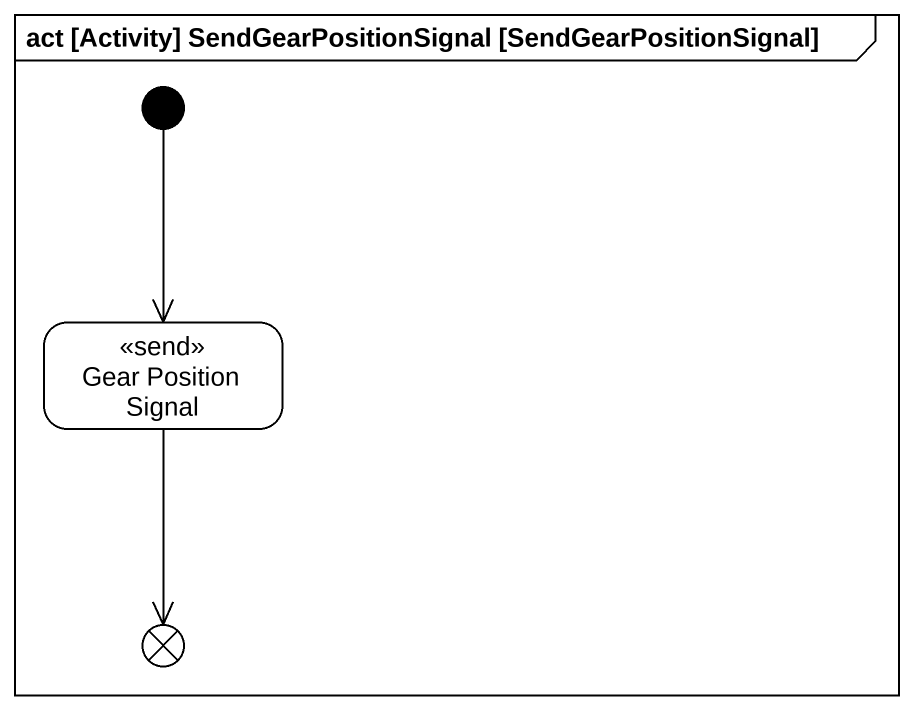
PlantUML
@startuml
mainframe act [Activity] SendGearPositionSignal [SendGearPositionSignal]
hide empty description
state "Gear Position Signal" as Gear_Position_Signal <<send>>
state flowfinal1 <<end>>
[*] --> Gear_Position_Signal
Gear_Position_Signal --> flowfinal1
@enduml
